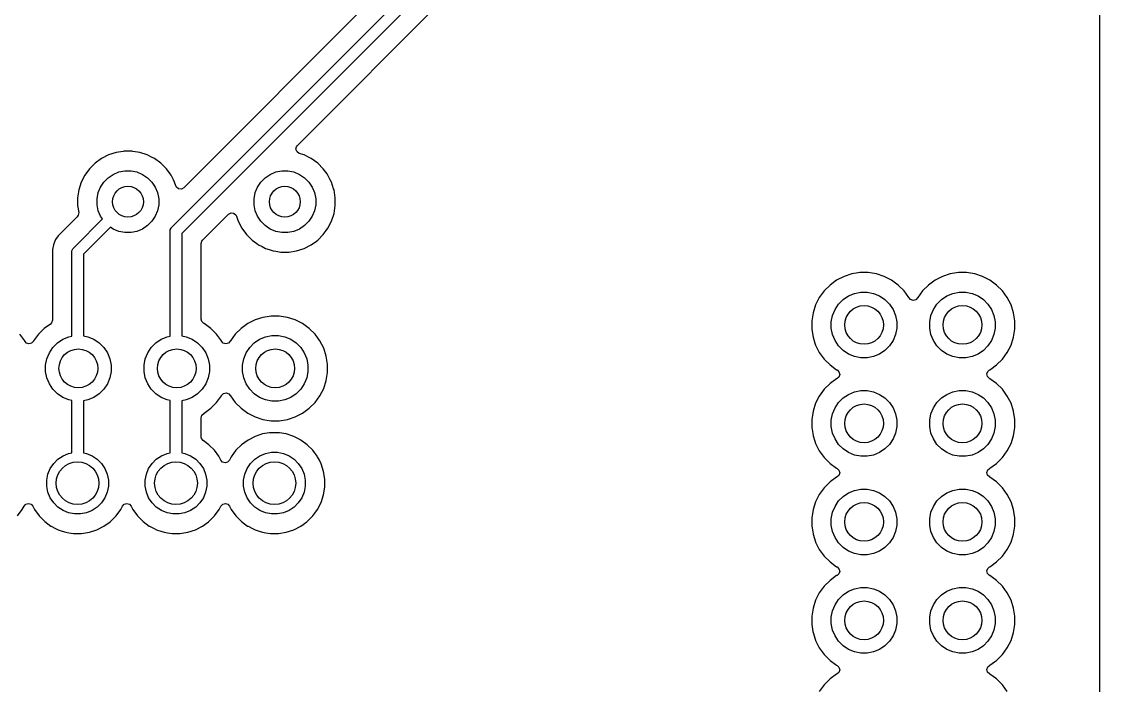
# Model space of a CAD drawing. Extents: x 4.41 to 8.11, y -5.15 to -2.23.
# Drawn here: x 7.018 to 8.113, y -3.582 to -2.908 of the extents above; entities that cross this region are included whole.
import ezdxf

# ---------------------------------------------------------------- set-up
doc = ezdxf.new("R2010")
doc.units = 0
doc.header["$MEASUREMENT"] = 0
doc.layers.add('BLACK', color=7, linetype='CONTINUOUS')

msp = doc.modelspace()

# ---------------------------------------------------------------- linework, layer by layer
at = {"layer": 'BLACK', "linetype": 'CONTINUOUS'}
for p, q in [((8.1132, -2.2384), (8.1132, -5.1479)), ((7.4808, -2.7782), (7.1827, -3.0764)), ((7.1706, -3.1163), (7.502, -2.785)), ((7.512, -2.7916), (7.1807, -3.1229)), ((7.2981, -3.0334), (7.5278, -2.8037)), ((7.2972, -3.0347), (7.2981, -3.0334)), ((7.1063, -3.0431), (7.0991, -3.0468)), ((7.114, -3.0406), (7.1063, -3.0431)), ((7.121, -3.0395), (7.114, -3.0406)), ((7.122, -3.0394), (7.121, -3.0395)), ((7.13, -3.0394), (7.122, -3.0394)), ((7.1311, -3.0395), (7.13, -3.0394)), ((7.138, -3.0406), (7.1311, -3.0395)), ((7.1456, -3.0431), (7.138, -3.0406)), ((7.1506, -3.0456), (7.1456, -3.0431)), ((7.2967, -3.0374), (7.2972, -3.0347)), ((7.2978, -3.0399), (7.2967, -3.0374)), ((7.3001, -3.0415), (7.2978, -3.0399)), ((7.3051, -3.0431), (7.3001, -3.0415)), ((7.31, -3.0456), (7.3051, -3.0431)), ((7.0926, -3.0515), (7.0869, -3.0572)), ((7.0991, -3.0468), (7.0926, -3.0515)), ((7.1528, -3.0468), (7.1506, -3.0456)), ((7.1593, -3.0515), (7.1528, -3.0468)), ((7.1528, -3.0468), (7.1528, -3.0468)), ((7.1528, -3.0468), (7.1528, -3.0468)), ((7.165, -3.0572), (7.1593, -3.0515)), ((7.3123, -3.0468), (7.31, -3.0456)), ((7.3188, -3.0515), (7.3123, -3.0468)), ((7.3123, -3.0468), (7.3123, -3.0468)), ((7.3123, -3.0468), (7.3123, -3.0468)), ((7.3245, -3.0572), (7.3188, -3.0515)), ((7.0822, -3.0637), (7.0785, -3.0709)), ((7.0869, -3.0572), (7.0822, -3.0637)), ((7.1016, -3.0706), (7.106, -3.0662)), ((7.106, -3.0662), (7.1111, -3.0628)), ((7.1111, -3.0628), (7.1168, -3.0604)), ((7.1168, -3.0604), (7.1229, -3.0592)), ((7.1229, -3.0592), (7.1291, -3.0592)), ((7.1291, -3.0592), (7.1351, -3.0604)), ((7.1351, -3.0604), (7.1408, -3.0628)), ((7.1408, -3.0628), (7.146, -3.0662)), ((7.146, -3.0662), (7.1503, -3.0706)), ((7.1688, -3.0624), (7.165, -3.0572)), ((7.1698, -3.0637), (7.1688, -3.0624)), ((7.1721, -3.0683), (7.1698, -3.0637)), ((7.2611, -3.0706), (7.2655, -3.0662)), ((7.2655, -3.0662), (7.2706, -3.0628)), ((7.2706, -3.0628), (7.2763, -3.0604)), ((7.2763, -3.0604), (7.2823, -3.0592)), ((7.2823, -3.0592), (7.2885, -3.0592)), ((7.2885, -3.0592), (7.2946, -3.0604)), ((7.2946, -3.0604), (7.3003, -3.0628)), ((7.3003, -3.0628), (7.3054, -3.0662)), ((7.3054, -3.0662), (7.3098, -3.0706)), ((7.3283, -3.0624), (7.3245, -3.0572)), ((7.3292, -3.0637), (7.3283, -3.0624)), ((7.3316, -3.0683), (7.3292, -3.0637)), ((7.0785, -3.0709), (7.076, -3.0786)), ((7.0958, -3.0814), (7.0982, -3.0757)), ((7.0982, -3.0757), (7.1016, -3.0706)), ((7.1503, -3.0706), (7.1538, -3.0757)), ((7.1538, -3.0757), (7.1561, -3.0814)), ((7.1734, -3.0709), (7.1721, -3.0683)), ((7.1746, -3.0744), (7.1734, -3.0709)), ((7.1753, -3.0759), (7.1746, -3.0744)), ((7.1775, -3.0775), (7.1753, -3.0759)), ((7.1803, -3.0777), (7.1775, -3.0775)), ((7.1827, -3.0764), (7.1803, -3.0777)), ((7.2553, -3.0814), (7.2577, -3.0757)), ((7.2577, -3.0757), (7.2611, -3.0706)), ((7.3098, -3.0706), (7.3132, -3.0757)), ((7.3132, -3.0757), (7.3156, -3.0814)), ((7.3329, -3.0709), (7.3316, -3.0683)), ((7.335, -3.0775), (7.3329, -3.0709)), ((7.3354, -3.0786), (7.335, -3.0775)), ((7.076, -3.0786), (7.0748, -3.0865)), ((7.0748, -3.0865), (7.0748, -3.0946)), ((7.0946, -3.0875), (7.0958, -3.0814)), ((7.0946, -3.0936), (7.0946, -3.0875)), ((7.1561, -3.0814), (7.1573, -3.0875)), ((7.1573, -3.0875), (7.1573, -3.0936)), ((7.2541, -3.0875), (7.2553, -3.0814)), ((7.2541, -3.0936), (7.2541, -3.0875)), ((7.3156, -3.0814), (7.3168, -3.0875)), ((7.3168, -3.0875), (7.3168, -3.0936)), ((7.3366, -3.0865), (7.3354, -3.0786)), ((7.3366, -3.0946), (7.3366, -3.0865)), ((7.0748, -3.0946), (7.0759, -3.1016)), ((7.0958, -3.0997), (7.0946, -3.0936)), ((7.0982, -3.1054), (7.0958, -3.0997)), ((7.1561, -3.0997), (7.1538, -3.1054)), ((7.1573, -3.0936), (7.1561, -3.0997)), ((7.2553, -3.0997), (7.2541, -3.0936)), ((7.2577, -3.1054), (7.2553, -3.0997)), ((7.3156, -3.0997), (7.3132, -3.1054)), ((7.3168, -3.0936), (7.3156, -3.0997)), ((7.3354, -3.1025), (7.3366, -3.0946)), ((7.0745, -3.1058), (7.0629, -3.1174)), ((7.0726, -3.1356), (7.1, -3.1081)), ((7.0755, -3.1043), (7.0745, -3.1058)), ((7.0759, -3.1016), (7.0755, -3.1043)), ((7.1, -3.1081), (7.0982, -3.1054)), ((7.1503, -3.1105), (7.146, -3.1149)), ((7.1538, -3.1054), (7.1503, -3.1105)), ((7.2018, -3.1297), (7.2283, -3.1032)), ((7.2283, -3.1032), (7.2307, -3.1019)), ((7.2307, -3.1019), (7.2334, -3.1021)), ((7.2334, -3.1021), (7.2356, -3.1038)), ((7.2356, -3.1038), (7.2364, -3.1052)), ((7.2364, -3.1052), (7.238, -3.1102)), ((7.238, -3.1102), (7.2416, -3.1174)), ((7.2611, -3.1105), (7.2577, -3.1054)), ((7.2655, -3.1149), (7.2611, -3.1105)), ((7.3098, -3.1105), (7.3054, -3.1149)), ((7.3132, -3.1054), (7.3098, -3.1105)), ((7.3292, -3.1174), (7.3329, -3.1102)), ((7.3329, -3.1102), (7.3354, -3.1025)), ((7.0604, -3.1199), (7.0577, -3.1226)), ((7.0629, -3.1174), (7.0604, -3.1199)), ((7.1084, -3.1165), (7.0809, -3.1439)), ((7.1111, -3.1183), (7.1084, -3.1165)), ((7.1168, -3.1207), (7.1111, -3.1183)), ((7.1229, -3.1219), (7.1168, -3.1207)), ((7.1351, -3.1207), (7.1291, -3.1219)), ((7.1408, -3.1183), (7.1351, -3.1207)), ((7.146, -3.1149), (7.1408, -3.1183)), ((7.1689, -3.1205), (7.169, -3.1193)), ((7.1689, -3.2272), (7.1689, -3.1205)), ((7.169, -3.1193), (7.1698, -3.1174)), ((7.1698, -3.1174), (7.1699, -3.1172)), ((7.1699, -3.1172), (7.1706, -3.1163)), ((7.2416, -3.1174), (7.2464, -3.1239)), ((7.2706, -3.1183), (7.2655, -3.1149)), ((7.2763, -3.1207), (7.2706, -3.1183)), ((7.2823, -3.1219), (7.2763, -3.1207)), ((7.2946, -3.1207), (7.2885, -3.1219)), ((7.3003, -3.1183), (7.2946, -3.1207)), ((7.3054, -3.1149), (7.3003, -3.1183)), ((7.3245, -3.1239), (7.3274, -3.1199)), ((7.3274, -3.1199), (7.3292, -3.1174)), ((7.0521, -3.1296), (7.0502, -3.1343)), ((7.0524, -3.1291), (7.0521, -3.1296)), ((7.0549, -3.1254), (7.0524, -3.1291)), ((7.0524, -3.1291), (7.0524, -3.1291)), ((7.0577, -3.1226), (7.0549, -3.1254)), ((7.0549, -3.1254), (7.0549, -3.1254)), ((7.1291, -3.1219), (7.1229, -3.1219)), ((7.1807, -3.1229), (7.1807, -3.2269)), ((7.2004, -3.1331), (7.2012, -3.1305)), ((7.2012, -3.1305), (7.2018, -3.1297)), ((7.2464, -3.1239), (7.2521, -3.1296)), ((7.2521, -3.1296), (7.2569, -3.1331)), ((7.2885, -3.1219), (7.2823, -3.1219)), ((7.3123, -3.1343), (7.3176, -3.1305)), ((7.3176, -3.1305), (7.3188, -3.1296)), ((7.3188, -3.1296), (7.3245, -3.1239)), ((7.3188, -3.1296), (7.3188, -3.1296)), ((7.3188, -3.1296), (7.3188, -3.1296)), ((7.3245, -3.1239), (7.3245, -3.1239)), ((7.3245, -3.1239), (7.3245, -3.1239)), ((7.0502, -3.1343), (7.0492, -3.1392)), ((7.0492, -3.1392), (7.0492, -3.2108)), ((7.0502, -3.1343), (7.0502, -3.1343)), ((7.0689, -3.1417), (7.069, -3.1406)), ((7.0689, -3.2272), (7.0689, -3.1417)), ((7.069, -3.1406), (7.0696, -3.1392)), ((7.0696, -3.1392), (7.0699, -3.1385)), ((7.0699, -3.1385), (7.0706, -3.1376)), ((7.0706, -3.1376), (7.0726, -3.1356)), ((7.2004, -3.2098), (7.2004, -3.1331)), ((7.2569, -3.1331), (7.2586, -3.1343)), ((7.2586, -3.1343), (7.2622, -3.1362)), ((7.2622, -3.1362), (7.2658, -3.138)), ((7.2658, -3.138), (7.2658, -3.138)), ((7.2658, -3.138), (7.2658, -3.138)), ((7.2658, -3.138), (7.2695, -3.1392)), ((7.2695, -3.1392), (7.2734, -3.1405)), ((7.2734, -3.1405), (7.2762, -3.1409)), ((7.2762, -3.1409), (7.2814, -3.1418)), ((7.2814, -3.1418), (7.2814, -3.1418)), ((7.2814, -3.1418), (7.2895, -3.1418)), ((7.2895, -3.1418), (7.2974, -3.1405)), ((7.2895, -3.1418), (7.2895, -3.1418)), ((7.2974, -3.1405), (7.3051, -3.138)), ((7.3051, -3.138), (7.3123, -3.1343)), ((7.0809, -3.1439), (7.0807, -3.1442)), ((7.0807, -3.1442), (7.0807, -3.2269)), ((7.8616, -3.1639), (7.8536, -3.1665)), ((7.8679, -3.1629), (7.8616, -3.1639)), ((7.8698, -3.1626), (7.8679, -3.1629)), ((7.8782, -3.1626), (7.8698, -3.1626)), ((7.8801, -3.1629), (7.8782, -3.1626)), ((7.8865, -3.1639), (7.8801, -3.1629)), ((7.8944, -3.1665), (7.8865, -3.1639)), ((7.8865, -3.1639), (7.8865, -3.1639)), ((7.8865, -3.1639), (7.8865, -3.1639)), ((7.9616, -3.1639), (7.9536, -3.1665)), ((7.9679, -3.1629), (7.9616, -3.1639)), ((7.9698, -3.1626), (7.9679, -3.1629)), ((7.9782, -3.1626), (7.9698, -3.1626)), ((7.9801, -3.1629), (7.9782, -3.1626)), ((7.9865, -3.1639), (7.9801, -3.1629)), ((7.9944, -3.1665), (7.9865, -3.1639)), ((7.9865, -3.1639), (7.9865, -3.1639)), ((7.9865, -3.1639), (7.9865, -3.1639)), ((7.8394, -3.1752), (7.8335, -3.1811)), ((7.8461, -3.1703), (7.8394, -3.1752)), ((7.8536, -3.1665), (7.8461, -3.1703)), ((7.9019, -3.1703), (7.8944, -3.1665)), ((7.8944, -3.1665), (7.8944, -3.1665)), ((7.8944, -3.1665), (7.8944, -3.1665)), ((7.9087, -3.1752), (7.9019, -3.1703)), ((7.9146, -3.1811), (7.9087, -3.1752)), ((7.9394, -3.1752), (7.9335, -3.1811)), ((7.9461, -3.1703), (7.9394, -3.1752)), ((7.9536, -3.1665), (7.9461, -3.1703)), ((8.0019, -3.1703), (7.9944, -3.1665)), ((7.9944, -3.1665), (7.9944, -3.1665)), ((7.9944, -3.1665), (7.9944, -3.1665)), ((8.0087, -3.1752), (8.0019, -3.1703)), ((8.0146, -3.1811), (8.0087, -3.1752)), ((7.8335, -3.1811), (7.8285, -3.1879)), ((7.8528, -3.1899), (7.8582, -3.1862)), ((7.8582, -3.1862), (7.8643, -3.1837)), ((7.8643, -3.1837), (7.8707, -3.1824)), ((7.8707, -3.1824), (7.8773, -3.1824)), ((7.8773, -3.1824), (7.8837, -3.1837)), ((7.8837, -3.1837), (7.8898, -3.1862)), ((7.8898, -3.1862), (7.8952, -3.1899)), ((7.9195, -3.1879), (7.9146, -3.1811)), ((7.9335, -3.1811), (7.9285, -3.1879)), ((7.9528, -3.1899), (7.9582, -3.1862)), ((7.9582, -3.1862), (7.9643, -3.1837)), ((7.9643, -3.1837), (7.9707, -3.1824)), ((7.9707, -3.1824), (7.9773, -3.1824)), ((7.9773, -3.1824), (7.9837, -3.1837)), ((7.9837, -3.1837), (7.9898, -3.1862)), ((7.9898, -3.1862), (7.9952, -3.1899)), ((8.0195, -3.1879), (8.0146, -3.1811)), ((7.8247, -3.1953), (7.8222, -3.2033)), ((7.8285, -3.1879), (7.8247, -3.1953)), ((7.8445, -3.2), (7.8481, -3.1945)), ((7.8481, -3.1945), (7.8528, -3.1899)), ((7.8952, -3.1899), (7.8999, -3.1945)), ((7.8999, -3.1945), (7.9035, -3.2)), ((7.9197, -3.1882), (7.9195, -3.1879)), ((7.9212, -3.19), (7.9197, -3.1882)), ((7.9238, -3.1909), (7.9212, -3.19)), ((7.9265, -3.1902), (7.9238, -3.1909)), ((7.9284, -3.1882), (7.9265, -3.1902)), ((7.9285, -3.1879), (7.9284, -3.1882)), ((7.9445, -3.2), (7.9481, -3.1945)), ((7.9481, -3.1945), (7.9528, -3.1899)), ((7.9952, -3.1899), (7.9999, -3.1945)), ((7.9999, -3.1945), (8.0035, -3.2)), ((8.0233, -3.1953), (8.0195, -3.1879)), ((8.0195, -3.1879), (8.0195, -3.1879)), ((8.0195, -3.1879), (8.0195, -3.1879)), ((8.0259, -3.2033), (8.0233, -3.1953)), ((7.2631, -3.208), (7.2552, -3.2106)), ((7.2695, -3.207), (7.2631, -3.208)), ((7.2714, -3.2067), (7.2695, -3.207)), ((7.2798, -3.2067), (7.2714, -3.2067)), ((7.2817, -3.207), (7.2798, -3.2067)), ((7.288, -3.208), (7.2817, -3.207)), ((7.296, -3.2106), (7.288, -3.208)), ((7.288, -3.208), (7.288, -3.208)), ((7.288, -3.208), (7.288, -3.208)), ((7.8222, -3.2033), (7.8208, -3.2116)), ((7.8407, -3.2125), (7.842, -3.206)), ((7.842, -3.206), (7.8445, -3.2)), ((7.9035, -3.2), (7.906, -3.206)), ((7.906, -3.206), (7.9073, -3.2125)), ((7.9407, -3.2125), (7.942, -3.206)), ((7.942, -3.206), (7.9445, -3.2)), ((8.0035, -3.2), (8.006, -3.206)), ((8.006, -3.206), (8.0073, -3.2125)), ((8.0272, -3.2116), (8.0259, -3.2033)), ((7.041, -3.2193), (7.035, -3.2252)), ((7.0472, -3.2148), (7.041, -3.2193)), ((7.041, -3.2193), (7.041, -3.2193)), ((7.0484, -3.2135), (7.0472, -3.2148)), ((7.0492, -3.2108), (7.0484, -3.2135)), ((7.2011, -3.2123), (7.2004, -3.2098)), ((7.2031, -3.2142), (7.2011, -3.2123)), ((7.2035, -3.2144), (7.2031, -3.2142)), ((7.2102, -3.2193), (7.2035, -3.2144)), ((7.2035, -3.2144), (7.2035, -3.2144)), ((7.2161, -3.2252), (7.2102, -3.2193)), ((7.241, -3.2193), (7.235, -3.2252)), ((7.2477, -3.2144), (7.241, -3.2193)), ((7.2552, -3.2106), (7.2477, -3.2144)), ((7.3035, -3.2144), (7.296, -3.2106)), ((7.296, -3.2106), (7.296, -3.2106)), ((7.296, -3.2106), (7.296, -3.2106)), ((7.3102, -3.2193), (7.3035, -3.2144)), ((7.3161, -3.2252), (7.3102, -3.2193)), ((7.8208, -3.2116), (7.8208, -3.2199)), ((7.8208, -3.2199), (7.8219, -3.2264)), ((7.8407, -3.219), (7.8407, -3.2125)), ((7.842, -3.2255), (7.8407, -3.219)), ((7.9073, -3.219), (7.906, -3.2255)), ((7.9073, -3.2125), (7.9073, -3.219)), ((7.9407, -3.219), (7.9407, -3.2125)), ((7.942, -3.2255), (7.9407, -3.219)), ((8.0073, -3.219), (8.006, -3.2255)), ((8.0073, -3.2125), (8.0073, -3.219)), ((8.0259, -3.2282), (8.0272, -3.2199)), ((8.0272, -3.2199), (8.0272, -3.2116)), ((7.0211, -3.232), (7.0161, -3.2252)), ((7.035, -3.2252), (7.0301, -3.232)), ((7.0544, -3.234), (7.0598, -3.2303)), ((7.0598, -3.2303), (7.0659, -3.2278)), ((7.0659, -3.2278), (7.0689, -3.2272)), ((7.0807, -3.2269), (7.0853, -3.2278)), ((7.0853, -3.2278), (7.0914, -3.2303)), ((7.0914, -3.2303), (7.0968, -3.234)), ((7.1544, -3.234), (7.1598, -3.2303)), ((7.1598, -3.2303), (7.1659, -3.2278)), ((7.1659, -3.2278), (7.1689, -3.2272)), ((7.1807, -3.2269), (7.1853, -3.2278)), ((7.1853, -3.2278), (7.1914, -3.2303)), ((7.1914, -3.2303), (7.1968, -3.234)), ((7.2211, -3.232), (7.2161, -3.2252)), ((7.235, -3.2252), (7.2301, -3.232)), ((7.2544, -3.234), (7.2598, -3.2303)), ((7.2598, -3.2303), (7.2659, -3.2278)), ((7.2659, -3.2278), (7.2723, -3.2265)), ((7.2723, -3.2265), (7.2789, -3.2265)), ((7.2789, -3.2265), (7.2853, -3.2278)), ((7.2853, -3.2278), (7.2914, -3.2303)), ((7.2914, -3.2303), (7.2968, -3.234)), ((7.3211, -3.232), (7.3161, -3.2252)), ((7.8219, -3.2264), (7.8222, -3.2282)), ((7.8222, -3.2282), (7.8241, -3.2341)), ((7.8445, -3.2315), (7.842, -3.2255)), ((7.906, -3.2255), (7.9035, -3.2315)), ((7.9445, -3.2315), (7.942, -3.2255)), ((8.006, -3.2255), (8.0035, -3.2315)), ((8.0233, -3.2362), (8.0259, -3.2282)), ((7.0212, -3.2323), (7.0211, -3.232)), ((7.0228, -3.2341), (7.0212, -3.2323)), ((7.0254, -3.235), (7.0228, -3.2341)), ((7.0281, -3.2343), (7.0254, -3.235)), ((7.0299, -3.2323), (7.0281, -3.2343)), ((7.0301, -3.232), (7.0299, -3.2323)), ((7.0461, -3.2441), (7.0497, -3.2386)), ((7.0497, -3.2386), (7.0544, -3.234)), ((7.0968, -3.234), (7.1015, -3.2386)), ((7.1015, -3.2386), (7.1051, -3.2441)), ((7.1461, -3.2441), (7.1497, -3.2386)), ((7.1497, -3.2386), (7.1544, -3.234)), ((7.1968, -3.234), (7.2015, -3.2386)), ((7.2015, -3.2386), (7.2051, -3.2441)), ((7.2212, -3.2323), (7.2211, -3.232)), ((7.2228, -3.2341), (7.2212, -3.2323)), ((7.2254, -3.235), (7.2228, -3.2341)), ((7.2281, -3.2343), (7.2254, -3.235)), ((7.2299, -3.2323), (7.2281, -3.2343)), ((7.2301, -3.232), (7.2299, -3.2323)), ((7.2461, -3.2441), (7.2497, -3.2386)), ((7.2497, -3.2386), (7.2544, -3.234)), ((7.2968, -3.234), (7.3015, -3.2386)), ((7.3015, -3.2386), (7.3051, -3.2441)), ((7.3249, -3.2394), (7.3211, -3.232)), ((7.3211, -3.232), (7.3211, -3.232)), ((7.3211, -3.232), (7.3211, -3.232)), ((7.3275, -3.2474), (7.3249, -3.2394)), ((7.8241, -3.2341), (7.8247, -3.2362)), ((7.8247, -3.2362), (7.8285, -3.2436)), ((7.8481, -3.237), (7.8445, -3.2315)), ((7.8528, -3.2416), (7.8481, -3.237)), ((7.8582, -3.2453), (7.8528, -3.2416)), ((7.8952, -3.2416), (7.8898, -3.2453)), ((7.8999, -3.237), (7.8952, -3.2416)), ((7.9035, -3.2315), (7.8999, -3.237)), ((7.9481, -3.237), (7.9445, -3.2315)), ((7.9528, -3.2416), (7.9481, -3.237)), ((7.9582, -3.2453), (7.9528, -3.2416)), ((7.9952, -3.2416), (7.9898, -3.2453)), ((7.9999, -3.237), (7.9952, -3.2416)), ((8.0035, -3.2315), (7.9999, -3.237)), ((8.0195, -3.2436), (8.0233, -3.2362)), ((7.0423, -3.2566), (7.0436, -3.2501)), ((7.0436, -3.2501), (7.0461, -3.2441)), ((7.1051, -3.2441), (7.1076, -3.2501)), ((7.1076, -3.2501), (7.1089, -3.2566)), ((7.1423, -3.2566), (7.1436, -3.2501)), ((7.1436, -3.2501), (7.1461, -3.2441)), ((7.2051, -3.2441), (7.2076, -3.2501)), ((7.2076, -3.2501), (7.2089, -3.2566)), ((7.2423, -3.2566), (7.2436, -3.2501)), ((7.2436, -3.2501), (7.2461, -3.2441)), ((7.3051, -3.2441), (7.3076, -3.2501)), ((7.3076, -3.2501), (7.3089, -3.2566)), ((7.3288, -3.2557), (7.3275, -3.2474)), ((7.8285, -3.2436), (7.8335, -3.2504)), ((7.8335, -3.2504), (7.8394, -3.2563)), ((7.8643, -3.2478), (7.8582, -3.2453)), ((7.8707, -3.2491), (7.8643, -3.2478)), ((7.8773, -3.2491), (7.8707, -3.2491)), ((7.8837, -3.2478), (7.8773, -3.2491)), ((7.8898, -3.2453), (7.8837, -3.2478)), ((7.9643, -3.2478), (7.9582, -3.2453)), ((7.9707, -3.2491), (7.9643, -3.2478)), ((7.9773, -3.2491), (7.9707, -3.2491)), ((7.9837, -3.2478), (7.9773, -3.2491)), ((7.9898, -3.2453), (7.9837, -3.2478)), ((8.0087, -3.2563), (8.0146, -3.2504)), ((8.0146, -3.2504), (8.0195, -3.2436)), ((8.0146, -3.2504), (8.0146, -3.2504)), ((8.0146, -3.2504), (8.0146, -3.2504)), ((8.0195, -3.2436), (8.0195, -3.2436)), ((8.0195, -3.2436), (8.0195, -3.2436)), ((7.0423, -3.2631), (7.0423, -3.2566)), ((7.0436, -3.2696), (7.0423, -3.2631)), ((7.1089, -3.2631), (7.1076, -3.2696)), ((7.1089, -3.2566), (7.1089, -3.2631)), ((7.1423, -3.2631), (7.1423, -3.2566)), ((7.1436, -3.2696), (7.1423, -3.2631)), ((7.2089, -3.2631), (7.2076, -3.2696)), ((7.2089, -3.2566), (7.2089, -3.2631)), ((7.2423, -3.2631), (7.2423, -3.2566)), ((7.2436, -3.2696), (7.2423, -3.2631)), ((7.3089, -3.2631), (7.3076, -3.2696)), ((7.3089, -3.2566), (7.3089, -3.2631)), ((7.3288, -3.264), (7.3288, -3.2557)), ((7.8394, -3.2563), (7.8461, -3.2612)), ((7.8461, -3.2612), (7.8465, -3.2614)), ((7.8465, -3.2614), (7.8485, -3.2633)), ((7.8485, -3.2633), (7.8492, -3.266)), ((7.9989, -3.2655), (7.9998, -3.2629)), ((7.9998, -3.2629), (8.0015, -3.2614)), ((8.0015, -3.2614), (8.0019, -3.2612)), ((8.0019, -3.2612), (8.0027, -3.2606)), ((8.0027, -3.2606), (8.0087, -3.2563)), ((8.0087, -3.2563), (8.0087, -3.2563)), ((8.0087, -3.2563), (8.0087, -3.2563)), ((7.0461, -3.2756), (7.0436, -3.2696)), ((7.1076, -3.2696), (7.1051, -3.2756)), ((7.1461, -3.2756), (7.1436, -3.2696)), ((7.2076, -3.2696), (7.2051, -3.2756)), ((7.2461, -3.2756), (7.2436, -3.2696)), ((7.3076, -3.2696), (7.3051, -3.2756)), ((7.3249, -3.2803), (7.3275, -3.2723)), ((7.3275, -3.2723), (7.3288, -3.264)), ((7.8461, -3.2703), (7.8394, -3.2752)), ((7.8465, -3.2701), (7.8461, -3.2703)), ((7.8483, -3.2686), (7.8465, -3.2701)), ((7.8492, -3.266), (7.8483, -3.2686)), ((7.9995, -3.2682), (7.9989, -3.2655)), ((8.0015, -3.2701), (7.9995, -3.2682)), ((8.0019, -3.2703), (8.0015, -3.2701)), ((8.0087, -3.2752), (8.0019, -3.2703)), ((8.0019, -3.2703), (8.0019, -3.2703)), ((7.0497, -3.2811), (7.0461, -3.2756)), ((7.0544, -3.2857), (7.0497, -3.2811)), ((7.0598, -3.2894), (7.0544, -3.2857)), ((7.0968, -3.2857), (7.0914, -3.2894)), ((7.1015, -3.2811), (7.0968, -3.2857)), ((7.1051, -3.2756), (7.1015, -3.2811)), ((7.1497, -3.2811), (7.1461, -3.2756)), ((7.1544, -3.2857), (7.1497, -3.2811)), ((7.1598, -3.2894), (7.1544, -3.2857)), ((7.1968, -3.2857), (7.1914, -3.2894)), ((7.2015, -3.2811), (7.1968, -3.2857)), ((7.2051, -3.2756), (7.2015, -3.2811)), ((7.2212, -3.2874), (7.2231, -3.2854)), ((7.2231, -3.2854), (7.2258, -3.2847)), ((7.2258, -3.2847), (7.2284, -3.2856)), ((7.2284, -3.2856), (7.2299, -3.2874)), ((7.2497, -3.2811), (7.2461, -3.2756)), ((7.2544, -3.2857), (7.2497, -3.2811)), ((7.2598, -3.2894), (7.2544, -3.2857)), ((7.2968, -3.2857), (7.2914, -3.2894)), ((7.3015, -3.2811), (7.2968, -3.2857)), ((7.3051, -3.2756), (7.3015, -3.2811)), ((7.3211, -3.2877), (7.3249, -3.2803)), ((7.8335, -3.2811), (7.8285, -3.2879)), ((7.8394, -3.2752), (7.8335, -3.2811)), ((7.8582, -3.2862), (7.8643, -3.2837)), ((7.8643, -3.2837), (7.8707, -3.2824)), ((7.8707, -3.2824), (7.8773, -3.2824)), ((7.8773, -3.2824), (7.8837, -3.2837)), ((7.8837, -3.2837), (7.8898, -3.2862)), ((7.9582, -3.2862), (7.9643, -3.2837)), ((7.9643, -3.2837), (7.9707, -3.2824)), ((7.9707, -3.2824), (7.9773, -3.2824)), ((7.9773, -3.2824), (7.9837, -3.2837)), ((7.9837, -3.2837), (7.9898, -3.2862)), ((8.0146, -3.2811), (8.0087, -3.2752)), ((8.0195, -3.2879), (8.0146, -3.2811)), ((7.0659, -3.2919), (7.0598, -3.2894)), ((7.0689, -3.2925), (7.0659, -3.2919)), ((7.0689, -3.3456), (7.0689, -3.2925)), ((7.0853, -3.2919), (7.0807, -3.2928)), ((7.0807, -3.2928), (7.0807, -3.3456)), ((7.0914, -3.2894), (7.0853, -3.2919)), ((7.1659, -3.2919), (7.1598, -3.2894)), ((7.1689, -3.2925), (7.1659, -3.2919)), ((7.1689, -3.3456), (7.1689, -3.2925)), ((7.1853, -3.2919), (7.1807, -3.2928)), ((7.1807, -3.2928), (7.1807, -3.3456)), ((7.1914, -3.2894), (7.1853, -3.2919)), ((7.2102, -3.3004), (7.2161, -3.2945)), ((7.2161, -3.2945), (7.2211, -3.2877)), ((7.2161, -3.2945), (7.2161, -3.2945)), ((7.2161, -3.2945), (7.2161, -3.2945)), ((7.2211, -3.2877), (7.2212, -3.2874)), ((7.2211, -3.2877), (7.2211, -3.2877)), ((7.2211, -3.2877), (7.2211, -3.2877)), ((7.2299, -3.2874), (7.2301, -3.2877)), ((7.2301, -3.2877), (7.235, -3.2945)), ((7.235, -3.2945), (7.241, -3.3004)), ((7.2659, -3.2919), (7.2598, -3.2894)), ((7.2723, -3.2931), (7.2659, -3.2919)), ((7.2789, -3.2931), (7.2723, -3.2931)), ((7.2853, -3.2919), (7.2789, -3.2931)), ((7.2914, -3.2894), (7.2853, -3.2919)), ((7.3102, -3.3004), (7.3161, -3.2945)), ((7.3161, -3.2945), (7.3211, -3.2877)), ((7.3161, -3.2945), (7.3161, -3.2945)), ((7.3161, -3.2945), (7.3161, -3.2945)), ((7.3211, -3.2877), (7.3211, -3.2877)), ((7.3211, -3.2877), (7.3211, -3.2877)), ((7.8247, -3.2953), (7.8222, -3.3033)), ((7.8285, -3.2879), (7.8247, -3.2953)), ((7.8445, -3.3), (7.8481, -3.2945)), ((7.8481, -3.2945), (7.8528, -3.2899)), ((7.8528, -3.2899), (7.8582, -3.2862)), ((7.8898, -3.2862), (7.8952, -3.2899)), ((7.8952, -3.2899), (7.8999, -3.2945)), ((7.8999, -3.2945), (7.9035, -3.3)), ((7.9445, -3.3), (7.9481, -3.2945)), ((7.9481, -3.2945), (7.9528, -3.2899)), ((7.9528, -3.2899), (7.9582, -3.2862)), ((7.9898, -3.2862), (7.9952, -3.2899)), ((7.9952, -3.2899), (7.9999, -3.2945)), ((7.9999, -3.2945), (8.0035, -3.3)), ((8.0233, -3.2953), (8.0195, -3.2879)), ((8.0195, -3.2879), (8.0195, -3.2879)), ((8.0195, -3.2879), (8.0195, -3.2879)), ((8.0259, -3.3033), (8.0233, -3.2953)), ((7.2004, -3.3099), (7.2012, -3.3072)), ((7.2012, -3.3072), (7.2031, -3.3055)), ((7.2031, -3.3055), (7.2035, -3.3053)), ((7.2035, -3.3053), (7.2102, -3.3004)), ((7.241, -3.3004), (7.2477, -3.3053)), ((7.2477, -3.3053), (7.2477, -3.3053)), ((7.2477, -3.3053), (7.2477, -3.3053)), ((7.2477, -3.3053), (7.2552, -3.3091)), ((7.296, -3.3091), (7.3035, -3.3053)), ((7.3035, -3.3053), (7.3062, -3.3033)), ((7.3062, -3.3033), (7.3102, -3.3004)), ((7.3102, -3.3004), (7.3102, -3.3004)), ((7.3102, -3.3004), (7.3102, -3.3004)), ((7.8222, -3.3033), (7.8208, -3.3116)), ((7.8407, -3.3125), (7.842, -3.306)), ((7.842, -3.306), (7.8445, -3.3)), ((7.9035, -3.3), (7.906, -3.306)), ((7.906, -3.306), (7.9073, -3.3125)), ((7.9407, -3.3125), (7.942, -3.306)), ((7.942, -3.306), (7.9445, -3.3)), ((8.0035, -3.3), (8.006, -3.306)), ((8.006, -3.306), (8.0073, -3.3125)), ((8.0272, -3.3116), (8.0259, -3.3033)), ((7.2004, -3.3292), (7.2004, -3.3099)), ((7.2552, -3.3091), (7.2631, -3.3117)), ((7.2631, -3.3117), (7.2714, -3.313)), ((7.2714, -3.313), (7.2714, -3.313)), ((7.2714, -3.313), (7.2798, -3.313)), ((7.2798, -3.313), (7.288, -3.3117)), ((7.2798, -3.313), (7.2798, -3.313)), ((7.288, -3.3117), (7.296, -3.3091)), ((7.8208, -3.3116), (7.8208, -3.3199)), ((7.8407, -3.319), (7.8407, -3.3125)), ((7.9073, -3.3125), (7.9073, -3.319)), ((7.9407, -3.319), (7.9407, -3.3125)), ((8.0073, -3.3125), (8.0073, -3.319)), ((8.0272, -3.3199), (8.0272, -3.3116)), ((7.2007, -3.331), (7.2004, -3.3292)), ((7.2551, -3.3289), (7.248, -3.3326)), ((7.2628, -3.3264), (7.2551, -3.3289)), ((7.2698, -3.3253), (7.2628, -3.3264)), ((7.2708, -3.3252), (7.2698, -3.3253)), ((7.2788, -3.3252), (7.2708, -3.3252)), ((7.2799, -3.3253), (7.2788, -3.3252)), ((7.2868, -3.3264), (7.2799, -3.3253)), ((7.2945, -3.3289), (7.2868, -3.3264)), ((7.2985, -3.331), (7.2945, -3.3289)), ((7.8208, -3.3199), (7.8221, -3.3279)), ((7.8221, -3.3279), (7.8222, -3.3282)), ((7.8222, -3.3282), (7.824, -3.3337)), ((7.842, -3.3255), (7.8407, -3.319)), ((7.8445, -3.3315), (7.842, -3.3255)), ((7.906, -3.3255), (7.9035, -3.3315)), ((7.9073, -3.319), (7.906, -3.3255)), ((7.942, -3.3255), (7.9407, -3.319)), ((7.9445, -3.3315), (7.942, -3.3255)), ((8.006, -3.3255), (8.0035, -3.3315)), ((8.0073, -3.319), (8.006, -3.3255)), ((8.0233, -3.3362), (8.0259, -3.3282)), ((8.0259, -3.3282), (8.0272, -3.3199)), ((7.2024, -3.3332), (7.2007, -3.331)), ((7.2082, -3.3373), (7.2024, -3.3332)), ((7.2139, -3.343), (7.2082, -3.3373)), ((7.2082, -3.3373), (7.2082, -3.3373)), ((7.2414, -3.3373), (7.2357, -3.343)), ((7.248, -3.3326), (7.2414, -3.3373)), ((7.3016, -3.3326), (7.2985, -3.331)), ((7.3082, -3.3373), (7.3016, -3.3326)), ((7.3016, -3.3326), (7.3016, -3.3326)), ((7.3016, -3.3326), (7.3016, -3.3326)), ((7.3139, -3.343), (7.3082, -3.3373)), ((7.824, -3.3337), (7.8247, -3.3362)), ((7.8247, -3.3362), (7.8285, -3.3436)), ((7.8481, -3.337), (7.8445, -3.3315)), ((7.8528, -3.3416), (7.8481, -3.337)), ((7.8999, -3.337), (7.8952, -3.3416)), ((7.9035, -3.3315), (7.8999, -3.337)), ((7.9481, -3.337), (7.9445, -3.3315)), ((7.9528, -3.3416), (7.9481, -3.337)), ((7.9999, -3.337), (7.9952, -3.3416)), ((8.0035, -3.3315), (7.9999, -3.337)), ((8.0195, -3.3436), (8.0233, -3.3362)), ((7.0548, -3.352), (7.06, -3.3486)), ((7.06, -3.3486), (7.0657, -3.3462)), ((7.0657, -3.3462), (7.0689, -3.3456)), ((7.0807, -3.3456), (7.0839, -3.3462)), ((7.0839, -3.3462), (7.0897, -3.3486)), ((7.0897, -3.3486), (7.0948, -3.352)), ((7.1548, -3.352), (7.16, -3.3486)), ((7.16, -3.3486), (7.1657, -3.3462)), ((7.1657, -3.3462), (7.1689, -3.3456)), ((7.1807, -3.3456), (7.1839, -3.3462)), ((7.1839, -3.3462), (7.1897, -3.3486)), ((7.1897, -3.3486), (7.1948, -3.352)), ((7.2183, -3.3491), (7.2139, -3.343)), ((7.2186, -3.3495), (7.2183, -3.3491)), ((7.2204, -3.3531), (7.2186, -3.3495)), ((7.231, -3.3495), (7.2292, -3.3532)), ((7.2357, -3.343), (7.231, -3.3495)), ((7.2548, -3.352), (7.26, -3.3486)), ((7.26, -3.3486), (7.2657, -3.3462)), ((7.2657, -3.3462), (7.2717, -3.345)), ((7.2717, -3.345), (7.2779, -3.345)), ((7.2779, -3.345), (7.2839, -3.3462)), ((7.2839, -3.3462), (7.2897, -3.3486)), ((7.2897, -3.3486), (7.2948, -3.352)), ((7.3183, -3.3491), (7.3139, -3.343)), ((7.3186, -3.3495), (7.3183, -3.3491)), ((7.3205, -3.3532), (7.3186, -3.3495)), ((7.8285, -3.3436), (7.8335, -3.3504)), ((7.8335, -3.3504), (7.8394, -3.3563)), ((7.8582, -3.3453), (7.8528, -3.3416)), ((7.8643, -3.3478), (7.8582, -3.3453)), ((7.8707, -3.3491), (7.8643, -3.3478)), ((7.8773, -3.3491), (7.8707, -3.3491)), ((7.8837, -3.3478), (7.8773, -3.3491)), ((7.8898, -3.3453), (7.8837, -3.3478)), ((7.8952, -3.3416), (7.8898, -3.3453)), ((7.9582, -3.3453), (7.9528, -3.3416)), ((7.9643, -3.3478), (7.9582, -3.3453)), ((7.9707, -3.3491), (7.9643, -3.3478)), ((7.9773, -3.3491), (7.9707, -3.3491)), ((7.9837, -3.3478), (7.9773, -3.3491)), ((7.9898, -3.3453), (7.9837, -3.3478)), ((7.9952, -3.3416), (7.9898, -3.3453)), ((8.0087, -3.3563), (8.0146, -3.3504)), ((8.0146, -3.3504), (8.0195, -3.3436)), ((8.0146, -3.3504), (8.0146, -3.3504)), ((8.0146, -3.3504), (8.0146, -3.3504)), ((8.0195, -3.3436), (8.0195, -3.3436)), ((8.0195, -3.3436), (8.0195, -3.3436)), ((7.0447, -3.3672), (7.047, -3.3615)), ((7.047, -3.3615), (7.0505, -3.3564)), ((7.0505, -3.3564), (7.0548, -3.352)), ((7.0948, -3.352), (7.0991, -3.3564)), ((7.0991, -3.3564), (7.1026, -3.3615)), ((7.1026, -3.3615), (7.1049, -3.3672)), ((7.1447, -3.3672), (7.147, -3.3615)), ((7.147, -3.3615), (7.1505, -3.3564)), ((7.1505, -3.3564), (7.1548, -3.352)), ((7.1948, -3.352), (7.1991, -3.3564)), ((7.1991, -3.3564), (7.2026, -3.3615)), ((7.2026, -3.3615), (7.2049, -3.3672)), ((7.2205, -3.3532), (7.2204, -3.3531)), ((7.222, -3.355), (7.2205, -3.3532)), ((7.2246, -3.3559), (7.222, -3.355)), ((7.2273, -3.3552), (7.2246, -3.3559)), ((7.2292, -3.3532), (7.2273, -3.3552)), ((7.2447, -3.3672), (7.247, -3.3615)), ((7.247, -3.3615), (7.2505, -3.3564)), ((7.2505, -3.3564), (7.2548, -3.352)), ((7.2948, -3.352), (7.2991, -3.3564)), ((7.2991, -3.3564), (7.3026, -3.3615)), ((7.3026, -3.3615), (7.3049, -3.3672)), ((7.3223, -3.3567), (7.3205, -3.3532)), ((7.3247, -3.3644), (7.3223, -3.3567)), ((7.8394, -3.3563), (7.8461, -3.3612)), ((7.8461, -3.3612), (7.8465, -3.3614)), ((7.8465, -3.3614), (7.8485, -3.3633)), ((7.9998, -3.3629), (8.0015, -3.3614)), ((8.0015, -3.3614), (8.0019, -3.3612)), ((8.0019, -3.3612), (8.0027, -3.3606)), ((8.0027, -3.3606), (8.0087, -3.3563)), ((8.0087, -3.3563), (8.0087, -3.3563)), ((8.0087, -3.3563), (8.0087, -3.3563)), ((7.0435, -3.3733), (7.0447, -3.3672)), ((7.0435, -3.3795), (7.0435, -3.3733)), ((7.1049, -3.3672), (7.1061, -3.3733)), ((7.1061, -3.3733), (7.1061, -3.3795)), ((7.1435, -3.3733), (7.1447, -3.3672)), ((7.1435, -3.3795), (7.1435, -3.3733)), ((7.2049, -3.3672), (7.2061, -3.3733)), ((7.2061, -3.3733), (7.2061, -3.3795)), ((7.2435, -3.3733), (7.2447, -3.3672)), ((7.2435, -3.3795), (7.2435, -3.3733)), ((7.3049, -3.3672), (7.3061, -3.3733)), ((7.3061, -3.3733), (7.3061, -3.3795)), ((7.326, -3.3723), (7.3247, -3.3644)), ((7.326, -3.3804), (7.326, -3.3723)), ((7.8461, -3.3703), (7.8394, -3.3752)), ((7.8465, -3.3701), (7.8461, -3.3703)), ((7.8483, -3.3686), (7.8465, -3.3701)), ((7.8492, -3.366), (7.8483, -3.3686)), ((7.8485, -3.3633), (7.8492, -3.366)), ((7.9989, -3.3655), (7.9998, -3.3629)), ((7.9995, -3.3682), (7.9989, -3.3655)), ((8.0015, -3.3701), (7.9995, -3.3682)), ((8.0019, -3.3703), (8.0015, -3.3701)), ((8.0087, -3.3752), (8.0019, -3.3703)), ((8.0019, -3.3703), (8.0019, -3.3703)), ((7.0447, -3.3855), (7.0435, -3.3795)), ((7.1061, -3.3795), (7.1049, -3.3855)), ((7.1447, -3.3855), (7.1435, -3.3795)), ((7.2061, -3.3795), (7.2049, -3.3855)), ((7.2447, -3.3855), (7.2435, -3.3795)), ((7.3061, -3.3795), (7.3049, -3.3855)), ((7.3247, -3.3884), (7.326, -3.3804)), ((7.8335, -3.3811), (7.8285, -3.3879)), ((7.8394, -3.3752), (7.8335, -3.3811)), ((7.8582, -3.3862), (7.8643, -3.3837)), ((7.8643, -3.3837), (7.8707, -3.3824)), ((7.8707, -3.3824), (7.8773, -3.3824)), ((7.8773, -3.3824), (7.8837, -3.3837)), ((7.8837, -3.3837), (7.8898, -3.3862)), ((7.9582, -3.3862), (7.9643, -3.3837)), ((7.9643, -3.3837), (7.9707, -3.3824)), ((7.9707, -3.3824), (7.9773, -3.3824)), ((7.9773, -3.3824), (7.9837, -3.3837)), ((7.9837, -3.3837), (7.9898, -3.3862)), ((8.0146, -3.3811), (8.0087, -3.3752)), ((8.0195, -3.3879), (8.0146, -3.3811)), ((7.047, -3.3912), (7.0447, -3.3855)), ((7.0505, -3.3964), (7.047, -3.3912)), ((7.1026, -3.3912), (7.0991, -3.3964)), ((7.1049, -3.3855), (7.1026, -3.3912)), ((7.147, -3.3912), (7.1447, -3.3855)), ((7.1505, -3.3964), (7.147, -3.3912)), ((7.2026, -3.3912), (7.1991, -3.3964)), ((7.2049, -3.3855), (7.2026, -3.3912)), ((7.247, -3.3912), (7.2447, -3.3855)), ((7.2505, -3.3964), (7.247, -3.3912)), ((7.3026, -3.3912), (7.2991, -3.3964)), ((7.3049, -3.3855), (7.3026, -3.3912)), ((7.3223, -3.396), (7.3247, -3.3884)), ((7.8247, -3.3953), (7.8222, -3.4033)), ((7.8285, -3.3879), (7.8247, -3.3953)), ((7.8445, -3.4), (7.8481, -3.3945)), ((7.8481, -3.3945), (7.8528, -3.3899)), ((7.8528, -3.3899), (7.8582, -3.3862)), ((7.8898, -3.3862), (7.8952, -3.3899)), ((7.8952, -3.3899), (7.8999, -3.3945)), ((7.8999, -3.3945), (7.9035, -3.4)), ((7.9445, -3.4), (7.9481, -3.3945)), ((7.9481, -3.3945), (7.9528, -3.3899)), ((7.9528, -3.3899), (7.9582, -3.3862)), ((7.9898, -3.3862), (7.9952, -3.3899)), ((7.9952, -3.3899), (7.9999, -3.3945)), ((7.9999, -3.3945), (8.0035, -3.4)), ((8.0233, -3.3953), (8.0195, -3.3879)), ((8.0195, -3.3879), (8.0195, -3.3879)), ((8.0195, -3.3879), (8.0195, -3.3879)), ((8.0259, -3.4033), (8.0233, -3.3953)), ((7.0139, -3.4097), (7.0186, -3.4032)), ((7.0186, -3.4032), (7.0205, -3.3996)), ((7.0186, -3.4032), (7.0186, -3.4032)), ((7.0186, -3.4032), (7.0186, -3.4032)), ((7.0205, -3.3996), (7.0223, -3.3976)), ((7.0223, -3.3976), (7.025, -3.3969)), ((7.025, -3.3969), (7.0276, -3.3978)), ((7.0276, -3.3978), (7.0292, -3.3996)), ((7.0292, -3.3996), (7.031, -3.4032)), ((7.031, -3.4032), (7.0357, -3.4097)), ((7.0548, -3.4007), (7.0505, -3.3964)), ((7.06, -3.4042), (7.0548, -3.4007)), ((7.0657, -3.4065), (7.06, -3.4042)), ((7.0897, -3.4042), (7.0839, -3.4065)), ((7.0948, -3.4007), (7.0897, -3.4042)), ((7.0991, -3.3964), (7.0948, -3.4007)), ((7.1139, -3.4097), (7.1186, -3.4032)), ((7.1186, -3.4032), (7.1205, -3.3996)), ((7.1186, -3.4032), (7.1186, -3.4032)), ((7.1186, -3.4032), (7.1186, -3.4032)), ((7.1205, -3.3996), (7.1223, -3.3976)), ((7.1223, -3.3976), (7.125, -3.3969)), ((7.125, -3.3969), (7.1276, -3.3978)), ((7.1276, -3.3978), (7.1292, -3.3996)), ((7.1292, -3.3996), (7.131, -3.4032)), ((7.131, -3.4032), (7.1357, -3.4097)), ((7.1548, -3.4007), (7.1505, -3.3964)), ((7.16, -3.4042), (7.1548, -3.4007)), ((7.1657, -3.4065), (7.16, -3.4042)), ((7.1897, -3.4042), (7.1839, -3.4065)), ((7.1948, -3.4007), (7.1897, -3.4042)), ((7.1991, -3.3964), (7.1948, -3.4007)), ((7.2139, -3.4097), (7.2186, -3.4032)), ((7.2186, -3.4032), (7.2205, -3.3996)), ((7.2186, -3.4032), (7.2186, -3.4032)), ((7.2186, -3.4032), (7.2186, -3.4032)), ((7.2205, -3.3996), (7.2223, -3.3976)), ((7.2223, -3.3976), (7.225, -3.3969)), ((7.225, -3.3969), (7.2276, -3.3978)), ((7.2276, -3.3978), (7.2292, -3.3996)), ((7.2292, -3.3996), (7.231, -3.4032)), ((7.231, -3.4032), (7.2357, -3.4097)), ((7.2548, -3.4007), (7.2505, -3.3964)), ((7.26, -3.4042), (7.2548, -3.4007)), ((7.2657, -3.4065), (7.26, -3.4042)), ((7.2897, -3.4042), (7.2839, -3.4065)), ((7.2948, -3.4007), (7.2897, -3.4042)), ((7.2991, -3.3964), (7.2948, -3.4007)), ((7.3159, -3.4069), (7.3186, -3.4032)), ((7.3186, -3.4032), (7.3223, -3.396)), ((7.8222, -3.4033), (7.8211, -3.4097)), ((7.8407, -3.4125), (7.842, -3.406)), ((7.842, -3.406), (7.8445, -3.4)), ((7.9035, -3.4), (7.906, -3.406)), ((7.906, -3.406), (7.9073, -3.4125)), ((7.9407, -3.4125), (7.942, -3.406)), ((7.942, -3.406), (7.9445, -3.4)), ((8.0035, -3.4), (8.006, -3.406)), ((8.006, -3.406), (8.0073, -3.4125)), ((8.0272, -3.4116), (8.0259, -3.4033)), ((7.0357, -3.4097), (7.0414, -3.4154)), ((7.0414, -3.4154), (7.0475, -3.4199)), ((7.0717, -3.4077), (7.0657, -3.4065)), ((7.0779, -3.4077), (7.0717, -3.4077)), ((7.0839, -3.4065), (7.0779, -3.4077)), ((7.1016, -3.4202), (7.1079, -3.4156)), ((7.1079, -3.4156), (7.1082, -3.4154)), ((7.1082, -3.4154), (7.1139, -3.4097)), ((7.1082, -3.4154), (7.1082, -3.4154)), ((7.1082, -3.4154), (7.1082, -3.4154)), ((7.1139, -3.4097), (7.1139, -3.4097)), ((7.1139, -3.4097), (7.1139, -3.4097)), ((7.1357, -3.4097), (7.1414, -3.4154)), ((7.1414, -3.4154), (7.1475, -3.4199)), ((7.1717, -3.4077), (7.1657, -3.4065)), ((7.1779, -3.4077), (7.1717, -3.4077)), ((7.1839, -3.4065), (7.1779, -3.4077)), ((7.2016, -3.4202), (7.2079, -3.4156)), ((7.2079, -3.4156), (7.2082, -3.4154)), ((7.2082, -3.4154), (7.2139, -3.4097)), ((7.2082, -3.4154), (7.2082, -3.4154)), ((7.2082, -3.4154), (7.2082, -3.4154)), ((7.2139, -3.4097), (7.2139, -3.4097)), ((7.2139, -3.4097), (7.2139, -3.4097)), ((7.2357, -3.4097), (7.2414, -3.4154)), ((7.2414, -3.4154), (7.2475, -3.4199)), ((7.2717, -3.4077), (7.2657, -3.4065)), ((7.2779, -3.4077), (7.2717, -3.4077)), ((7.2839, -3.4065), (7.2779, -3.4077)), ((7.3016, -3.4202), (7.3079, -3.4156)), ((7.3079, -3.4156), (7.3082, -3.4154)), ((7.3082, -3.4154), (7.3139, -3.4097)), ((7.3082, -3.4154), (7.3082, -3.4154)), ((7.3082, -3.4154), (7.3082, -3.4154)), ((7.3139, -3.4097), (7.3159, -3.4069)), ((7.3139, -3.4097), (7.3139, -3.4097)), ((7.3139, -3.4097), (7.3139, -3.4097)), ((7.8211, -3.4097), (7.8208, -3.4116)), ((7.8208, -3.4116), (7.8208, -3.4199)), ((7.8407, -3.419), (7.8407, -3.4125)), ((7.9073, -3.4125), (7.9073, -3.419)), ((7.9407, -3.419), (7.9407, -3.4125)), ((8.0073, -3.4125), (8.0073, -3.419)), ((8.0272, -3.4199), (8.0272, -3.4116)), ((7.0475, -3.4199), (7.048, -3.4202)), ((7.048, -3.4202), (7.0525, -3.4225)), ((7.0525, -3.4225), (7.0551, -3.4238)), ((7.0551, -3.4238), (7.0551, -3.4238)), ((7.0551, -3.4238), (7.0551, -3.4238)), ((7.0551, -3.4238), (7.0593, -3.4252)), ((7.0593, -3.4252), (7.0628, -3.4263)), ((7.0628, -3.4263), (7.066, -3.4268)), ((7.066, -3.4268), (7.0708, -3.4276)), ((7.0708, -3.4276), (7.0708, -3.4276)), ((7.0708, -3.4276), (7.0788, -3.4276)), ((7.0788, -3.4276), (7.0868, -3.4263)), ((7.0788, -3.4276), (7.0788, -3.4276)), ((7.0868, -3.4263), (7.0945, -3.4238)), ((7.0945, -3.4238), (7.1016, -3.4202)), ((7.1475, -3.4199), (7.148, -3.4202)), ((7.148, -3.4202), (7.1525, -3.4225)), ((7.1525, -3.4225), (7.1551, -3.4238)), ((7.1551, -3.4238), (7.1551, -3.4238)), ((7.1551, -3.4238), (7.1551, -3.4238)), ((7.1551, -3.4238), (7.1593, -3.4252)), ((7.1593, -3.4252), (7.1628, -3.4263)), ((7.1628, -3.4263), (7.166, -3.4268)), ((7.166, -3.4268), (7.1708, -3.4276)), ((7.1708, -3.4276), (7.1708, -3.4276)), ((7.1708, -3.4276), (7.1788, -3.4276)), ((7.1788, -3.4276), (7.1868, -3.4263)), ((7.1788, -3.4276), (7.1788, -3.4276)), ((7.1868, -3.4263), (7.1945, -3.4238)), ((7.1945, -3.4238), (7.2016, -3.4202)), ((7.2475, -3.4199), (7.248, -3.4202)), ((7.248, -3.4202), (7.2525, -3.4225)), ((7.2525, -3.4225), (7.2551, -3.4238)), ((7.2551, -3.4238), (7.2551, -3.4238)), ((7.2551, -3.4238), (7.2551, -3.4238)), ((7.2551, -3.4238), (7.2593, -3.4252)), ((7.2593, -3.4252), (7.2628, -3.4263)), ((7.2628, -3.4263), (7.266, -3.4268)), ((7.266, -3.4268), (7.2708, -3.4276)), ((7.2708, -3.4276), (7.2708, -3.4276)), ((7.2708, -3.4276), (7.2788, -3.4276)), ((7.2788, -3.4276), (7.2868, -3.4263)), ((7.2788, -3.4276), (7.2788, -3.4276)), ((7.2868, -3.4263), (7.2945, -3.4238)), ((7.2945, -3.4238), (7.3016, -3.4202)), ((7.8208, -3.4199), (7.8211, -3.4217)), ((7.8211, -3.4217), (7.8221, -3.4278)), ((7.8221, -3.4278), (7.8222, -3.4282)), ((7.8222, -3.4282), (7.8247, -3.4359)), ((7.842, -3.4255), (7.8407, -3.419)), ((7.8445, -3.4315), (7.842, -3.4255)), ((7.906, -3.4255), (7.9035, -3.4315)), ((7.9073, -3.419), (7.906, -3.4255)), ((7.942, -3.4255), (7.9407, -3.419)), ((7.9445, -3.4315), (7.942, -3.4255)), ((8.006, -3.4255), (8.0035, -3.4315)), ((8.0073, -3.419), (8.006, -3.4255)), ((8.0233, -3.4362), (8.0259, -3.4282)), ((8.0259, -3.4282), (8.0272, -3.4199)), ((7.8247, -3.4359), (7.8247, -3.4362)), ((7.8247, -3.4362), (7.8285, -3.4436)), ((7.8481, -3.437), (7.8445, -3.4315)), ((7.8528, -3.4416), (7.8481, -3.437)), ((7.8999, -3.437), (7.8952, -3.4416)), ((7.9035, -3.4315), (7.8999, -3.437)), ((7.9481, -3.437), (7.9445, -3.4315)), ((7.9528, -3.4416), (7.9481, -3.437)), ((7.9999, -3.437), (7.9952, -3.4416)), ((8.0035, -3.4315), (7.9999, -3.437)), ((8.0195, -3.4436), (8.0233, -3.4362)), ((7.8285, -3.4436), (7.8335, -3.4504)), ((7.8582, -3.4453), (7.8528, -3.4416)), ((7.8643, -3.4478), (7.8582, -3.4453)), ((7.8707, -3.4491), (7.8643, -3.4478)), ((7.8773, -3.4491), (7.8707, -3.4491)), ((7.8837, -3.4478), (7.8773, -3.4491)), ((7.8898, -3.4453), (7.8837, -3.4478)), ((7.8952, -3.4416), (7.8898, -3.4453)), ((7.9582, -3.4453), (7.9528, -3.4416)), ((7.9643, -3.4478), (7.9582, -3.4453)), ((7.9707, -3.4491), (7.9643, -3.4478)), ((7.9773, -3.4491), (7.9707, -3.4491)), ((7.9837, -3.4478), (7.9773, -3.4491)), ((7.9898, -3.4453), (7.9837, -3.4478)), ((7.9952, -3.4416), (7.9898, -3.4453)), ((8.0146, -3.4504), (8.0195, -3.4436)), ((8.0195, -3.4436), (8.0195, -3.4436)), ((8.0195, -3.4436), (8.0195, -3.4436)), ((7.8335, -3.4504), (7.8394, -3.4563)), ((7.8394, -3.4563), (7.8461, -3.4612)), ((8.0019, -3.4612), (8.0027, -3.4606)), ((8.0027, -3.4606), (8.0087, -3.4563)), ((8.0087, -3.4563), (8.0146, -3.4504)), ((8.0087, -3.4563), (8.0087, -3.4563)), ((8.0087, -3.4563), (8.0087, -3.4563)), ((8.0146, -3.4504), (8.0146, -3.4504)), ((8.0146, -3.4504), (8.0146, -3.4504)), ((7.8461, -3.4703), (7.8394, -3.4752)), ((7.8461, -3.4612), (7.8465, -3.4614)), ((7.8465, -3.4701), (7.8461, -3.4703)), ((7.8465, -3.4614), (7.8485, -3.4633)), ((7.8483, -3.4686), (7.8465, -3.4701)), ((7.8492, -3.466), (7.8483, -3.4686)), ((7.8485, -3.4633), (7.8492, -3.466)), ((7.9989, -3.4655), (7.9998, -3.4629)), ((7.9995, -3.4682), (7.9989, -3.4655)), ((8.0015, -3.4701), (7.9995, -3.4682)), ((7.9998, -3.4629), (8.0015, -3.4614)), ((8.0015, -3.4614), (8.0019, -3.4612)), ((8.0019, -3.4703), (8.0015, -3.4701)), ((8.0087, -3.4752), (8.0019, -3.4703)), ((8.0019, -3.4703), (8.0019, -3.4703)), ((7.8335, -3.4811), (7.8285, -3.4879)), ((7.8394, -3.4752), (7.8335, -3.4811)), ((7.8643, -3.4837), (7.8707, -3.4824)), ((7.8707, -3.4824), (7.8773, -3.4824)), ((7.8773, -3.4824), (7.8837, -3.4837)), ((7.9643, -3.4837), (7.9707, -3.4824)), ((7.9707, -3.4824), (7.9773, -3.4824)), ((7.9773, -3.4824), (7.9837, -3.4837)), ((8.0146, -3.4811), (8.0087, -3.4752)), ((8.0195, -3.4879), (8.0146, -3.4811)), ((7.8285, -3.4879), (7.8247, -3.4953)), ((7.8481, -3.4945), (7.8528, -3.4899)), ((7.8528, -3.4899), (7.8582, -3.4862)), ((7.8582, -3.4862), (7.8643, -3.4837)), ((7.8837, -3.4837), (7.8898, -3.4862)), ((7.8898, -3.4862), (7.8952, -3.4899)), ((7.8952, -3.4899), (7.8999, -3.4945)), ((7.9481, -3.4945), (7.9528, -3.4899)), ((7.9528, -3.4899), (7.9582, -3.4862)), ((7.9582, -3.4862), (7.9643, -3.4837)), ((7.9837, -3.4837), (7.9898, -3.4862)), ((7.9898, -3.4862), (7.9952, -3.4899)), ((7.9952, -3.4899), (7.9999, -3.4945)), ((8.0233, -3.4953), (8.0195, -3.4879)), ((8.0195, -3.4879), (8.0195, -3.4879)), ((8.0195, -3.4879), (8.0195, -3.4879)), ((7.8222, -3.5033), (7.8208, -3.5116)), ((7.8247, -3.4953), (7.8222, -3.5033)), ((7.842, -3.506), (7.8445, -3.5)), ((7.8445, -3.5), (7.8481, -3.4945)), ((7.8999, -3.4945), (7.9035, -3.5)), ((7.9035, -3.5), (7.906, -3.506)), ((7.942, -3.506), (7.9445, -3.5)), ((7.9445, -3.5), (7.9481, -3.4945)), ((7.9999, -3.4945), (8.0035, -3.5)), ((8.0035, -3.5), (8.006, -3.506)), ((8.0259, -3.5033), (8.0233, -3.4953)), ((8.0272, -3.5116), (8.0259, -3.5033)), ((7.8208, -3.5116), (7.8208, -3.5199)), ((7.8407, -3.5125), (7.842, -3.506)), ((7.8407, -3.519), (7.8407, -3.5125)), ((7.906, -3.506), (7.9073, -3.5125)), ((7.9073, -3.5125), (7.9073, -3.519)), ((7.9407, -3.5125), (7.942, -3.506)), ((7.9407, -3.519), (7.9407, -3.5125)), ((8.006, -3.506), (8.0073, -3.5125)), ((8.0073, -3.5125), (8.0073, -3.519)), ((8.0272, -3.5199), (8.0272, -3.5116)), ((7.8208, -3.5199), (7.8212, -3.5222)), ((7.8212, -3.5222), (7.8219, -3.5269)), ((7.8219, -3.5269), (7.8222, -3.5282)), ((7.842, -3.5255), (7.8407, -3.519)), ((7.8445, -3.5315), (7.842, -3.5255)), ((7.906, -3.5255), (7.9035, -3.5315)), ((7.9073, -3.519), (7.906, -3.5255)), ((7.942, -3.5255), (7.9407, -3.519)), ((7.9445, -3.5315), (7.942, -3.5255)), ((8.006, -3.5255), (8.0035, -3.5315)), ((8.0073, -3.519), (8.006, -3.5255)), ((8.0259, -3.5282), (8.0272, -3.5199)), ((7.8222, -3.5282), (7.8246, -3.5358)), ((7.8246, -3.5358), (7.8247, -3.5362)), ((7.8247, -3.5362), (7.8285, -3.5436)), ((7.8481, -3.537), (7.8445, -3.5315)), ((7.8528, -3.5416), (7.8481, -3.537)), ((7.8999, -3.537), (7.8952, -3.5416)), ((7.9035, -3.5315), (7.8999, -3.537)), ((7.9481, -3.537), (7.9445, -3.5315)), ((7.9528, -3.5416), (7.9481, -3.537)), ((7.9999, -3.537), (7.9952, -3.5416)), ((8.0035, -3.5315), (7.9999, -3.537)), ((8.0195, -3.5436), (8.0233, -3.5362)), ((8.0233, -3.5362), (8.0259, -3.5282)), ((7.8285, -3.5436), (7.8335, -3.5504)), ((7.8582, -3.5453), (7.8528, -3.5416)), ((7.8643, -3.5478), (7.8582, -3.5453)), ((7.8707, -3.5491), (7.8643, -3.5478)), ((7.8837, -3.5478), (7.8773, -3.5491)), ((7.8898, -3.5453), (7.8837, -3.5478)), ((7.8952, -3.5416), (7.8898, -3.5453)), ((7.9582, -3.5453), (7.9528, -3.5416)), ((7.9643, -3.5478), (7.9582, -3.5453)), ((7.9707, -3.5491), (7.9643, -3.5478)), ((7.9837, -3.5478), (7.9773, -3.5491)), ((7.9898, -3.5453), (7.9837, -3.5478)), ((7.9952, -3.5416), (7.9898, -3.5453)), ((8.0146, -3.5504), (8.0195, -3.5436)), ((8.0195, -3.5436), (8.0195, -3.5436)), ((8.0195, -3.5436), (8.0195, -3.5436)), ((7.8335, -3.5504), (7.8394, -3.5563)), ((7.8394, -3.5563), (7.8461, -3.5612)), ((7.8773, -3.5491), (7.8707, -3.5491)), ((7.9773, -3.5491), (7.9707, -3.5491)), ((8.0019, -3.5612), (8.0067, -3.5578)), ((8.0067, -3.5578), (8.0087, -3.5563)), ((8.0087, -3.5563), (8.0146, -3.5504)), ((8.0087, -3.5563), (8.0087, -3.5563)), ((8.0087, -3.5563), (8.0087, -3.5563)), ((8.0146, -3.5504), (8.0146, -3.5504)), ((8.0146, -3.5504), (8.0146, -3.5504)), ((7.8461, -3.5703), (7.8394, -3.5752)), ((7.8461, -3.5612), (7.8465, -3.5614)), ((7.8465, -3.5701), (7.8461, -3.5703)), ((7.8465, -3.5614), (7.8485, -3.5633)), ((7.8483, -3.5686), (7.8465, -3.5701)), ((7.8492, -3.566), (7.8483, -3.5686)), ((7.8485, -3.5633), (7.8492, -3.566)), ((7.9989, -3.5655), (7.9998, -3.5629)), ((7.9995, -3.5682), (7.9989, -3.5655)), ((8.0015, -3.5701), (7.9995, -3.5682)), ((7.9998, -3.5629), (8.0015, -3.5614)), ((8.0015, -3.5614), (8.0019, -3.5612)), ((8.0019, -3.5703), (8.0015, -3.5701)), ((8.0087, -3.5752), (8.0019, -3.5703)), ((8.0019, -3.5703), (8.0019, -3.5703)), ((7.8335, -3.5811), (7.8285, -3.5879)), ((7.8394, -3.5752), (7.8335, -3.5811)), ((8.0146, -3.5811), (8.0087, -3.5752)), ((8.0195, -3.5879), (8.0146, -3.5811))]:
    msp.add_line(p, q, dxfattribs=at)
at = {"layer": 'BLACK'}
for centre, radius in [((7.126, -3.0906), 0.0157), ((7.2854, -3.0906), 0.0157), ((7.874, -3.2157), 0.0197), ((7.974, -3.2157), 0.0197), ((7.0756, -3.2598), 0.0197), ((7.1756, -3.2598), 0.0197), ((7.2756, -3.2598), 0.0197), ((7.874, -3.3157), 0.0197), ((7.974, -3.3157), 0.0197), ((7.0748, -3.3764), 0.0217), ((7.1748, -3.3764), 0.0217), ((7.2748, -3.3764), 0.0217), ((7.874, -3.4157), 0.0197), ((7.974, -3.4157), 0.0197), ((7.874, -3.5157), 0.0197), ((7.974, -3.5157), 0.0197)]:
    msp.add_circle(centre, radius, dxfattribs=at)
at = {"layer": 'WHITE'}
for centre, radius in [((7.126, -3.0906), 0.0157), ((7.2854, -3.0906), 0.0157), ((7.874, -3.2157), 0.0197), ((7.974, -3.2157), 0.0197), ((7.0756, -3.2598), 0.0197), ((7.1756, -3.2598), 0.0197), ((7.2756, -3.2598), 0.0197), ((7.874, -3.3157), 0.0197), ((7.974, -3.3157), 0.0197), ((7.0748, -3.3764), 0.0217), ((7.1748, -3.3764), 0.0217), ((7.2748, -3.3764), 0.0217), ((7.874, -3.4157), 0.0197), ((7.974, -3.4157), 0.0197), ((7.874, -3.5157), 0.0197), ((7.974, -3.5157), 0.0197)]:
    msp.add_circle(centre, radius, dxfattribs=at)

doc.saveas('drawing.dxf')
